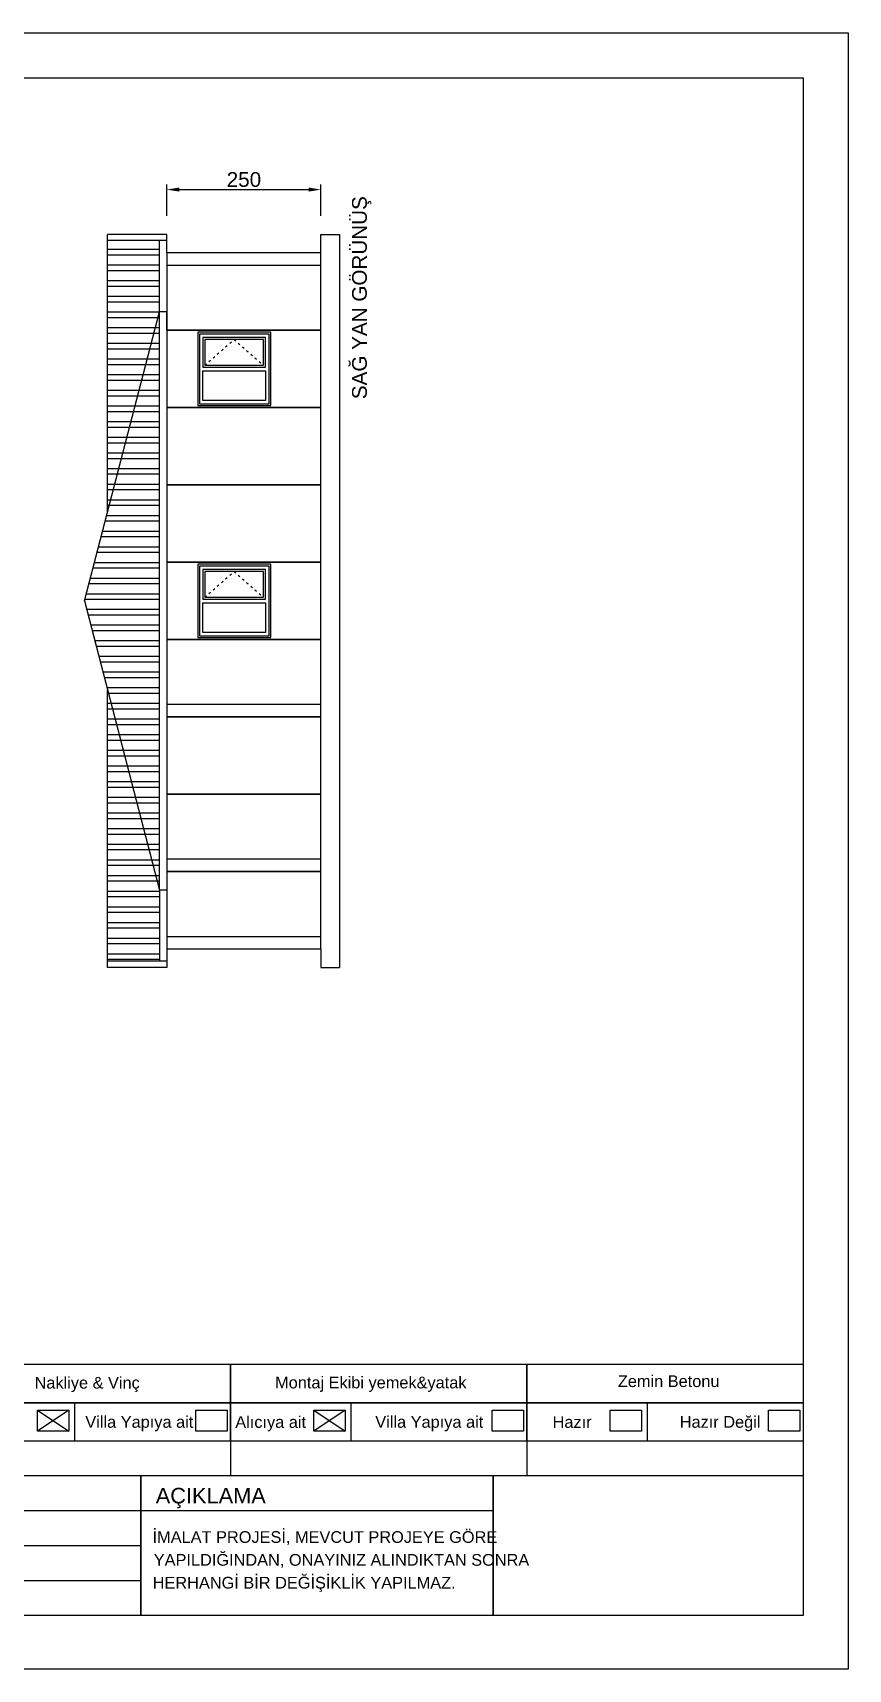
# Model space of a CAD drawing. Header units: millimetres. Extents: x 201962 to 221859, y -224854 to -197588.
# Drawn here: x 204394 to 205718, y -204832 to -202176 of the extents above; entities that cross this region are included whole.
import ezdxf

# ---------------------------------------------------------------- set-up
doc = ezdxf.new("R2010")
doc.units = ezdxf.units.MM
doc.header["$MEASUREMENT"] = 0
doc.linetypes.add('ACAD_ISO03W100', pattern=[30, 12, -18])
doc.layers.add('ANTET', color=7, linetype='Continuous')
doc.layers.add('YAZI', color=50, linetype='Continuous')
doc.styles.get("Standard").update_dxf_attribs({"font": 'arial.ttf'})
doc.dimstyles.new('SERCAN', dxfattribs={"dimscale": 20, "dimtxt": 1.2, "dimasz": 1, "dimexe": 0.4, "dimexo": 1.5, "dimgap": 0.2, "dimtad": 1, "dimrnd": 1, "dimzin": 12, "dimdsep": 46, "dimtxsty": 'Standard', "dimcen": 0.8, "dimdle": 0.0005, "dimclrd": 150, "dimclre": 1, "dimclrt": 3, "dimazin": 3, "dimtfac": 1, "dimtmove": 0, "dimatfit": 3, "dimldrblk": 'DOTSMALL', "dimfxl": 0, "dimtolj": 1, "dimtzin": 0, "dimarcsym": 0})
pattern_1 = [(180, (206614.95, -222619.24), (-7e-15, -25.4), []), (180, (206605.97, -222628.22), (-7e-15, -25.4), [])]

# ---------------------------------------------------------------- blocks, each defined once
blk = doc.blocks.new('TAM PANO')
at = {"color": 2}
blk.add_lwpolyline([(23848.2, 14100.5), (23973.7, 14100.5), (23973.7, 14350.5), (23848.2, 14350.5)], close=True, dxfattribs=at)
blk = doc.blocks.new('P2')
at = {"color": 1, "linetype": 'ACAD_ISO03W100', "ltscale": 0.3}
for p, q in [((24669.9, 14288.9), (24711.9, 14241.3)), ((24669.9, 14288.9), (24711.9, 14241.3)), ((24711.9, 14241.3), (24669.9, 14193.6)), ((24711.9, 14241.3), (24669.9, 14193.6))]:
    blk.add_line(p, q, dxfattribs=at)
at = {"color": 2}
blk.add_lwpolyline([(24601.2, 14100.5), (24726.7, 14100.5), (24726.7, 14350.5), (24601.2, 14350.5)], close=True, dxfattribs=at)
at = {"color": 0}
for points in [[(24723.5, 14300.5), (24604.5, 14300.5), (24604.5, 14181.5), (24723.5, 14181.5)], [(24723.5, 14300.5), (24604.5, 14300.5), (24604.5, 14181.5), (24723.5, 14181.5)], [(24720.5, 14297.5), (24607.5, 14297.5), (24607.5, 14184.5), (24720.5, 14184.5)], [(24720.5, 14297.5), (24607.5, 14297.5), (24607.5, 14184.5), (24720.5, 14184.5)], [(24613, 14291.9), (24661, 14291.9), (24661, 14190.6), (24613, 14190.6)], [(24613, 14291.9), (24661, 14291.9), (24661, 14190.6), (24613, 14190.6)], [(24714.9, 14291.9), (24666.9, 14291.9), (24666.9, 14190.6), (24714.9, 14190.6)], [(24714.9, 14291.9), (24666.9, 14291.9), (24666.9, 14190.6), (24714.9, 14190.6)], [(24711.9, 14288.9), (24669.9, 14288.9), (24669.9, 14193.6), (24711.9, 14193.6)], [(24711.9, 14288.9), (24669.9, 14288.9), (24669.9, 14193.6), (24711.9, 14193.6)]]:
    blk.add_lwpolyline(points, close=True, dxfattribs=at)
blk = doc.blocks.new('30x30')
for p, q in [((0, 0), (-30, 0)), ((-30, 0), (-30, -30))]:
    blk.add_line(p, q)
blk = doc.blocks.new('*D8732')
at = {"color": 1, "lineweight": -2}
for p, q in [((204611.9, -202473.7), (204611.9, -202422.9)), ((204861.9, -202473.7), (204861.9, -202422.9))]:
    blk.add_line(p, q, dxfattribs=at)
at = {"color": 150, "lineweight": -2}
blk.add_line((204631.9, -202430.9), (204841.9, -202430.9), dxfattribs=at)
at = {"color": 150}
for points in [[(204631.9, -202427.6), (204631.9, -202434.2), (204611.9, -202430.9)], [(204841.9, -202434.2), (204841.9, -202427.6), (204861.9, -202430.9)]]:
    blk.add_solid(points, dxfattribs=at)
at = {"layer": 'Defpoints', "color": 0}
for p in [(204861.9, -202430.9), (204611.9, -202503.7), (204861.9, -202503.7)]:
    blk.add_point(p, dxfattribs=at)
at = {"color": 3, "insert": (204736.9, -202414.7), "char_height": 24, "attachment_point": 5}
blk.add_mtext('\\A1;250', dxfattribs=at)
blk = doc.blocks.new('_DotSmall')
at = {"color": 0, "linetype": 'ByBlock', "const_width": 0.5}
blk.add_lwpolyline([(-0.0625, 0, 1), (0.0625, 0, 1)], format="xyb", close=True, dxfattribs=at)

msp = doc.modelspace()

# ---------------------------------------------------------------- hatches: boundary and pattern name
h = msp.add_hatch()
h.set_pattern_fill('STEEL', color=1, scale=8, angle=135)
h.set_pattern_definition(pattern_1)
h.paths.add_polyline_path([(204515.562, -202513.684), (204515.562, -202953.561), (204599.862, -202629.184), (204599.862, -202513.684)])
h = msp.add_hatch()
h.set_pattern_fill('STEEL', color=1, scale=8, angle=135)
h.set_pattern_definition(pattern_1)
h.paths.add_polyline_path([(204477.912, -203098.434), (204599.862, -203567.684), (204599.862, -202629.184)])
h = msp.add_hatch()
h.set_pattern_fill('STEEL', color=1, scale=8, angle=135)
h.set_pattern_definition(pattern_1)
h.paths.add_polyline_path([(204515.562, -203243.307), (204515.562, -203683.184), (204599.862, -203683.184), (204599.862, -203567.684)])

# ---------------------------------------------------------------- linework, layer by layer
for p, q in [((204515.562, -202953.561), (204515.562, -202503.684)), ((204611.862, -202503.684), (204515.562, -202503.684)), ((204611.862, -202513.684), (204515.562, -202513.684)), ((204599.862, -202629.184), (204599.862, -202513.684)), ((204611.862, -202533.684), (204611.862, -202503.684)), ((204891.862, -202503.684), (204891.862, -203693.184)), ((204477.912, -203098.434), (204599.862, -202629.184)), ((204599.862, -203567.684), (204599.862, -202629.184)), ((204477.912, -203098.434), (204599.862, -203567.684)), ((204515.562, -203693.184), (204515.562, -203243.307)), ((204599.862, -203567.684), (204599.862, -203683.184)), ((204611.862, -203683.184), (204515.562, -203683.184)), ((204611.862, -203663.184), (204611.862, -203693.184)), ((204611.862, -203693.184), (204515.562, -203693.184)), ((204461.922, -204399.415), (204461.922, -204461.745)), ((204910.509, -204399.415), (204910.509, -204461.745)), ((205391.57, -204399.415), (205391.57, -204461.745)), ((204401.792, -204411.307), (204452.463, -204445.664)), ((204452.463, -204411.307), (204401.792, -204445.664)), ((204850.379, -204411.307), (204901.05, -204445.664)), ((204901.05, -204411.307), (204850.379, -204445.664)), ((204715.165, -204461.745), (204715.165, -204517.472)), ((205196.226, -204461.745), (205196.226, -204517.472))]:
    msp.add_line(p, q)
for points in [[(204861.862, -202553.684), (204861.862, -202533.684), (204611.862, -202533.684), (204611.862, -202553.684)], [(204861.862, -203286.684), (204861.862, -203266.684), (204611.862, -203266.684), (204611.862, -203286.684)], [(204861.862, -203537.684), (204861.862, -203517.684), (204611.862, -203517.684), (204611.862, -203537.684)], [(204861.862, -203663.184), (204861.862, -203643.184), (204611.862, -203643.184), (204611.862, -203663.184)], [(204266.578, -204337.086), (204715.165, -204337.086), (204715.165, -204399.415), (204266.578, -204399.415)], [(204715.165, -204337.086), (205196.226, -204337.086), (205196.226, -204399.415), (204715.165, -204399.415)], [(205196.226, -204337.086), (205644.813, -204337.086), (205644.813, -204399.415), (205196.226, -204399.415)], [(204266.578, -204399.415), (204715.165, -204399.415), (204715.165, -204461.745), (204266.578, -204461.745)], [(204715.165, -204399.415), (205196.226, -204399.415), (205196.226, -204461.745), (204715.165, -204461.745)], [(205196.226, -204399.415), (205644.813, -204399.415), (205644.813, -204461.745), (205196.226, -204461.745)], [(204401.792, -204411.307), (204452.463, -204411.307), (204452.463, -204445.664), (204401.792, -204445.664)], [(204658.916, -204411.307), (204709.588, -204411.307), (204709.588, -204445.664), (204658.916, -204445.664)], [(204850.379, -204411.307), (204901.05, -204411.307), (204901.05, -204445.664), (204850.379, -204445.664)], [(205139.977, -204411.307), (205190.649, -204411.307), (205190.649, -204445.664), (205139.977, -204445.664)], [(205331.44, -204411.307), (205382.111, -204411.307), (205382.111, -204445.664), (205331.44, -204445.664)], [(205588.564, -204411.307), (205639.235, -204411.307), (205639.235, -204445.664), (205588.564, -204445.664)]]:
    msp.add_lwpolyline(points, close=True)
for points in [[(204611.862, -202659.184), (204611.862, -202629.184), (204599.862, -202629.184)], [(204611.862, -203537.684), (204611.862, -203567.684), (204599.862, -203567.684)]]:
    msp.add_lwpolyline(points)
at = {"layer": 'ANTET'}
for p, q in [((202535.652, -204517.472), (205644.813, -204517.472)), ((204569.458, -204517.472), (204569.458, -204744.874)), ((204569.458, -204744.874), (204569.458, -204517.472)), ((205141.463, -204744.874), (205141.463, -204517.252)), ((205141.463, -204517.252), (205141.463, -204744.874)), ((205644.813, -204517.252), (205644.813, -204744.874)), ((202908.72, -204574.377), (204569.458, -204574.377)), ((202908.72, -204631.283), (204569.458, -204631.283)), ((202908.72, -204688.188), (204569.458, -204688.188))]:
    msp.add_line(p, q, dxfattribs=at)
for points in [[(201962.12, -202176.38), (205717.876, -202176.38), (205717.876, -204831.965), (201962.12, -204831.965)], [(202035.184, -202249.443), (205644.813, -202249.443), (205644.813, -204744.874), (202035.184, -204744.874)]]:
    msp.add_lwpolyline(points, close=True, dxfattribs=at)
at = {"layer": 'ANTET', "ltscale": 1, "flags": 128}
msp.add_lwpolyline([(204569.458, -204574.377), (205141.463, -204574.377)], dxfattribs=at)

# ---------------------------------------------------------------- block references
at = {"xscale": -1, "rotation": 89.99999999999993}
msp.add_blockref('30x30', (204861.862, -202533.684), dxfattribs=at)
at = {"rotation": 90}
for name, p in [('TAM PANO', (218962.319, -226507.389)), ('P2', (218962.319, -227385.889)), ('TAM PANO', (218962.319, -226758.389)), ('TAM PANO', (218962.319, -226883.889)), ('P2', (218962.319, -227762.389)), ('TAM PANO', (218962.319, -227134.889)), ('TAM PANO', (218962.319, -227260.389)), ('TAM PANO', (218962.319, -227385.889)), ('TAM PANO', (218962.319, -227511.389)), ('30x30', (204861.862, -203663.184))]:
    msp.add_blockref(name, p, dxfattribs=at)

# ---------------------------------------------------------------- texts
at = {"layer": 'ANTET'}
e = msp.add_text('AÇIKLAMA', height=25.2913, dxfattribs=at)
e.set_placement((204593.777, -204562.868))
e.dxf.unprotected_set("ltscale", 0)
for s, p in [('İMALAT PROJESİ, MEVCUT PROJEYE GÖRE', (204588.605, -204626.878)), ('YAPILDIĞINDAN, ONAYINIZ ALINDIKTAN SONRA', (204590.559, -204663.921)), ('HERHANGİ BİR DEĞİŞİKLİK YAPILMAZ.', (204588.809, -204700.964))]:
    msp.add_text(s, height=18.96846, dxfattribs=at).set_placement(p)
at = {"layer": 'YAZI'}
e = msp.add_text('SAĞ YAN GÖRÜNÜŞ', height=23.97988, rotation=90, dxfattribs=at)
e.set_placement((204936.417, -202771.011))
e.dxf.unprotected_set("ltscale", 0)
for s, height, p in [('Nakliye & Vinç', 18.96846, (204397.028, -204376.465)), ('Montaj Ekibi yemek&yatak', 18.96846, (204787.49, -204376.163)), ('Zemin Betonu', 18.96846, (205343.899, -204373.973)), ('Villa Yapıya ait', 18.96846, (204479.5, -204440.07)), ('Alıcıya ait ', 18.96846, (204722.879, -204440.239)), ('Villa Yapıya ait', 18.96846, (204950.141, -204440.07)), ('Hazır', 18.9685, (205237.947, -204440.239)), ('Hazır Değil', 18.96846, (205444.309, -204440.07))]:
    e = msp.add_text(s, height=height, dxfattribs=at)
    e.set_placement(p)
    e.dxf.unprotected_set("ltscale", 0)

# ---------------------------------------------------------------- dimensions: what is measured, and where the dimension line sits
dim = msp.add_linear_dim(base=(204861.862, -202430.903), p1=(204611.862, -202503.684), p2=(204861.862, -202503.684), angle=180, dimstyle='SERCAN')
dim.commit()
dim.dimension.update_dxf_attribs({"geometry": '*D8732', "text_midpoint": (204736.862, -202414.651)})

doc.saveas('drawing.dxf')
